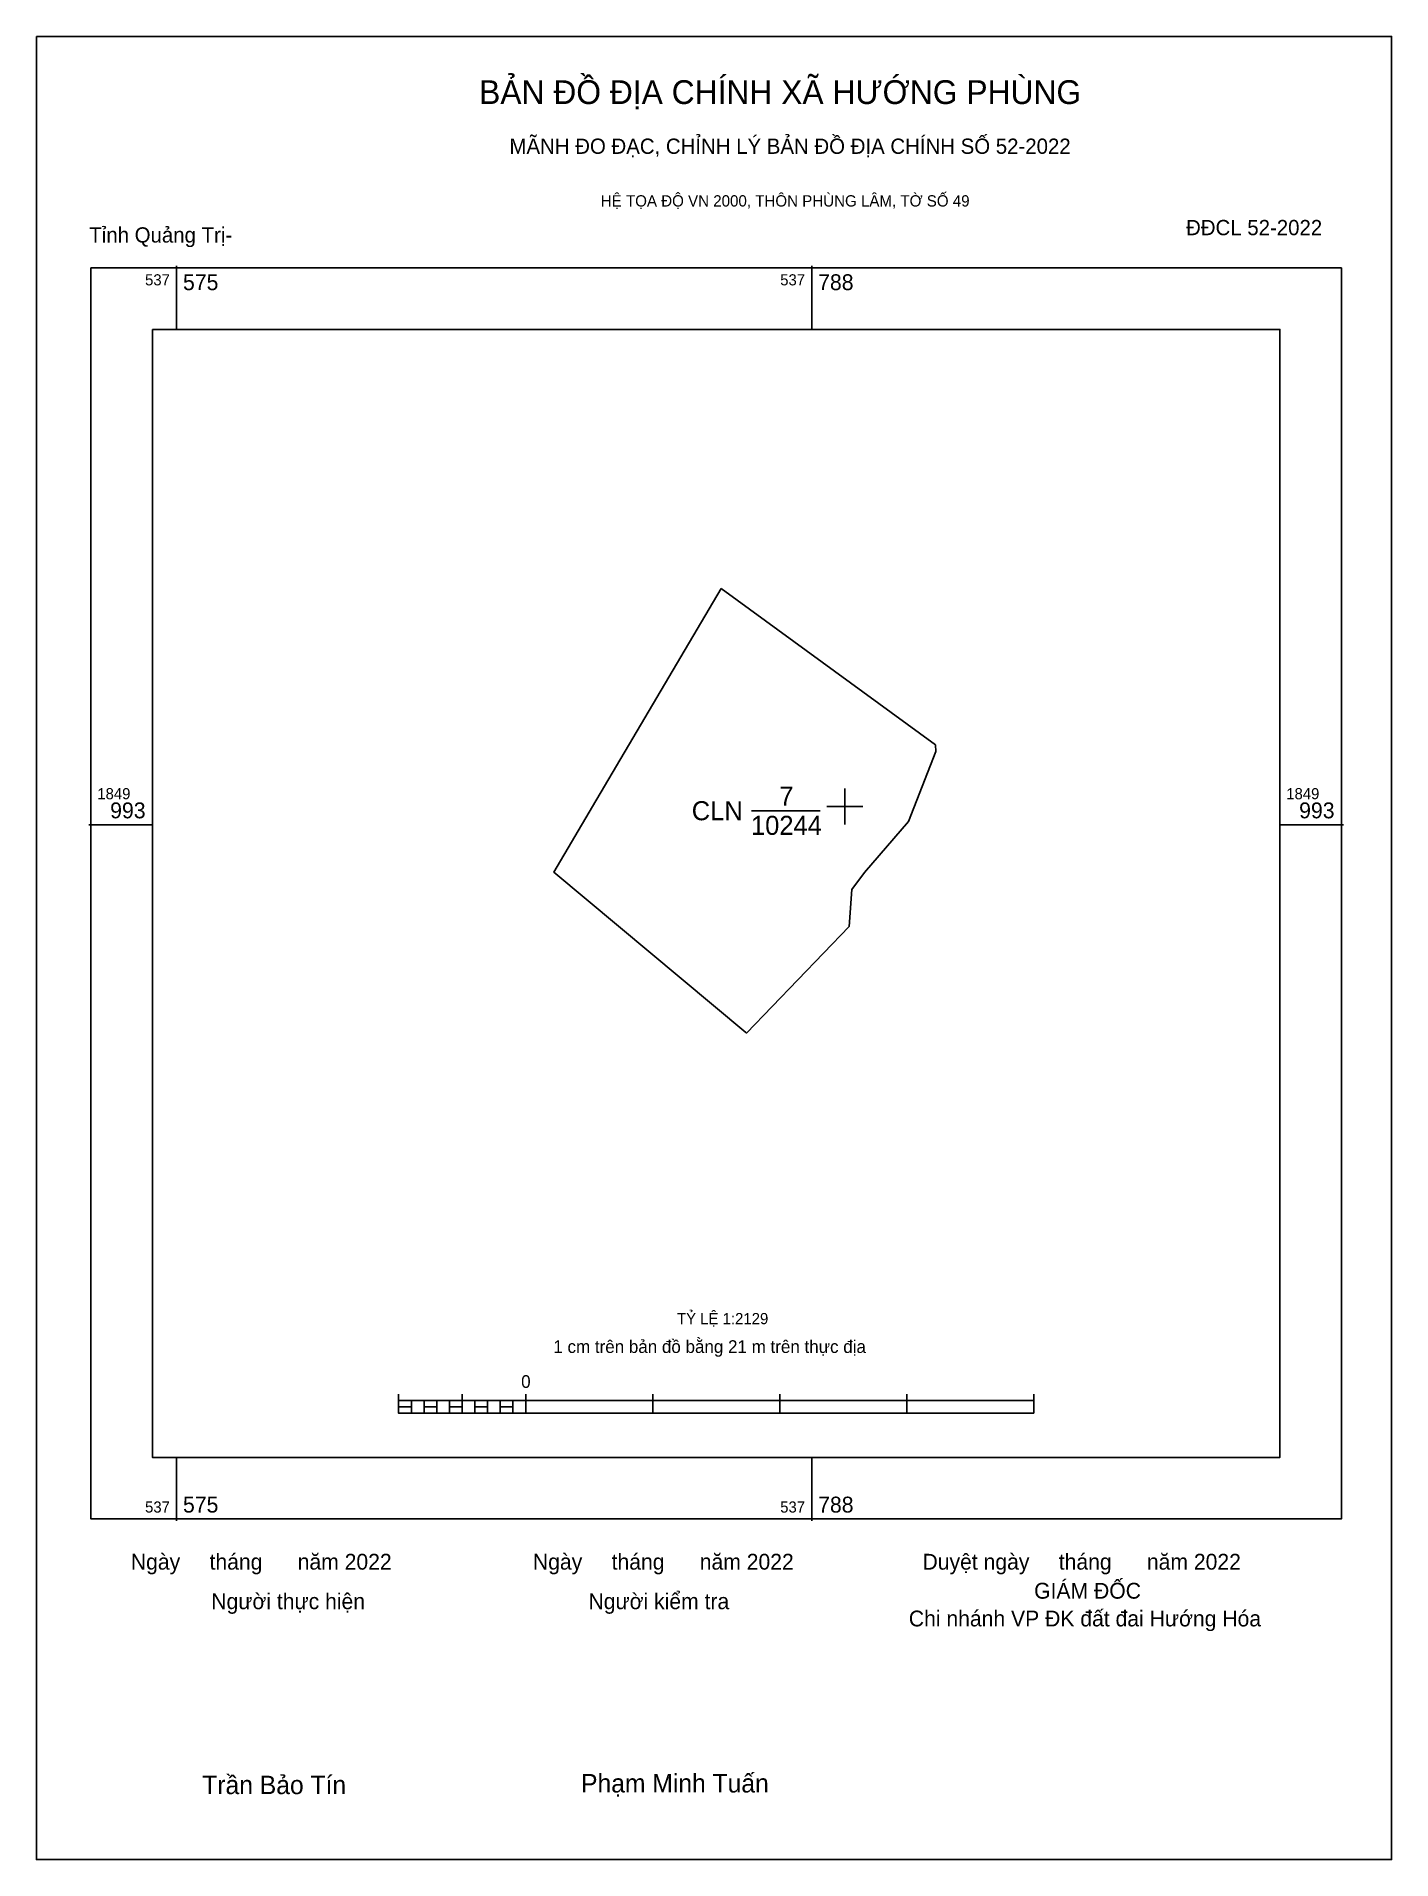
# Model space of a CAD drawing. Extents: x 537529 to 537983, y 1849647 to 1850258.
import ezdxf

# ---------------------------------------------------------------- set-up
doc = ezdxf.new("R2010")
doc.units = 0
for name, color, linetype in [('Level 10', 7, 'Continuous'), ('Level 13', 7, 'Continuous'), ('Level 15', 7, 'Continuous'), ('Level 27', 7, 'Continuous'), ('Level 6', 7, 'Continuous'), ('Level 62', 7, 'Continuous'), ('Level 63', 7, 'Continuous'), ('Level 9', 7, 'Continuous')]:
    doc.layers.add(name, color=color, linetype=linetype)

msp = doc.modelspace()

# ---------------------------------------------------------------- linework, layer by layer
at = {"layer": 'Level 10'}
msp.add_lwpolyline([(537758.55, 1850073.12), (537830.43, 1850020.64), (537830.48, 1850018.47), (537821.38, 1849994.95), (537806.66, 1849977.88), (537802.32, 1849972.21), (537801.44, 1849959.76), (537767.01, 1849924.03), (537766.8, 1849924.21), (537702.46, 1849977.97), (537715.44, 1850000)], close=True, dxfattribs=at)
at = {"layer": 'Level 15'}
msp.add_lwpolyline([(537528.93, 1850258.12), (537983.35, 1850258.12), (537983.35, 1849647.03), (537528.93, 1849647.03)], close=True, dxfattribs=at)
at = {"layer": 'Level 27'}
for p, q in [((537830.43, 1850020.64), (537830.43, 1850020.66)), ((537715.44, 1850000), (537715.42, 1850000)), ((537702.46, 1849977.97), (537702.45, 1849977.95)), ((537766.8, 1849924.21), (537766.79, 1849924.19))]:
    msp.add_line(p, q, dxfattribs=at)
at = {"layer": 'Level 62'}
msp.add_lwpolyline([(537567.85, 1850159.9), (537945.92, 1850159.9), (537945.92, 1849781.83), (537567.85, 1849781.83)], close=True, dxfattribs=at)
at = {"layer": 'Level 63'}
for p, q in [((537575.94, 1850181.2), (537575.94, 1850159.9)), ((537788.93, 1850181.2), (537788.93, 1850159.9)), ((537768.69, 1849998.58), (537791.69, 1849998.58)), ((537546.55, 1849993.91), (537567.85, 1849993.91)), ((537945.92, 1849993.91), (537967.22, 1849993.91)), ((537650.39, 1849802.99), (537650.39, 1849796.6)), ((537650.39, 1849800.86), (537863.38, 1849800.86)), ((537654.65, 1849800.86), (537654.65, 1849796.6)), ((537658.91, 1849800.86), (537658.91, 1849796.6)), ((537663.17, 1849800.86), (537663.17, 1849796.6)), ((537667.43, 1849800.86), (537667.43, 1849796.6)), ((537671.69, 1849802.99), (537671.69, 1849796.6)), ((537671.69, 1849800.86), (537671.69, 1849796.6)), ((537675.95, 1849800.86), (537675.95, 1849796.6)), ((537680.21, 1849800.86), (537680.21, 1849796.6)), ((537684.47, 1849800.86), (537684.47, 1849796.6)), ((537688.73, 1849800.86), (537688.73, 1849796.6)), ((537692.99, 1849802.99), (537692.99, 1849796.6)), ((537692.99, 1849800.86), (537692.99, 1849796.6)), ((537735.59, 1849802.99), (537735.59, 1849796.6)), ((537778.19, 1849802.99), (537778.19, 1849796.6)), ((537820.78, 1849802.99), (537820.78, 1849796.6)), ((537863.38, 1849802.99), (537863.38, 1849796.6)), ((537650.39, 1849796.6), (537863.38, 1849796.6)), ((537575.94, 1849781.83), (537575.94, 1849760.53)), ((537788.93, 1849781.83), (537788.93, 1849760.53))]:
    msp.add_line(p, q, dxfattribs=at)
for points in [[(537547.22, 1850180.54), (537966.56, 1850180.54), (537966.56, 1849761.2), (537547.22, 1849761.2)], [(537650.39, 1849798.73), (537654.65, 1849798.73), (537654.65, 1849796.6), (537650.39, 1849796.6)], [(537650.39, 1849798.73), (537654.65, 1849798.73), (537654.65, 1849796.6), (537650.39, 1849796.6)], [(537658.91, 1849798.73), (537663.17, 1849798.73), (537663.17, 1849796.6), (537658.91, 1849796.6)], [(537667.43, 1849798.73), (537671.69, 1849798.73), (537671.69, 1849796.6), (537667.43, 1849796.6)], [(537675.95, 1849798.73), (537680.21, 1849798.73), (537680.21, 1849796.6), (537675.95, 1849796.6)], [(537684.47, 1849798.73), (537688.73, 1849798.73), (537688.73, 1849796.6), (537684.47, 1849796.6)]]:
    msp.add_lwpolyline(points, close=True, dxfattribs=at)
for points in [[(537800, 1849994), (537800, 1850006)], [(537794, 1850000), (537806, 1850000)]]:
    msp.add_lwpolyline(points, dxfattribs=at)

# ---------------------------------------------------------------- texts
at = {"layer": 'Level 13'}
for s, p in [('CLN', (537748.68, 1849995.39)), ('7', (537778.04, 1850000.28)), ('10244', (537768.55, 1849990.49))]:
    msp.add_text(s, height=6.39, dxfattribs=at).set_placement(p)
at = {"layer": 'Level 6'}
msp.add_text('TỶ LỆ 1:2129', height=3.7441, dxfattribs=at).set_placement((537743.73, 1849826.48))
at = {"layer": 'Level 63'}
for s, height, p in [('BẢN ĐỒ ĐỊA CHÍNH XÃ HƯỚNG PHÙNG', 7.9735, (537677.38, 1850235.47)), ('MÃNH ĐO ĐẠC, CHỈNH LÝ BẢN ĐỒ ĐỊA CHÍNH SỐ 52-2022', 5.1163, (537687.56, 1850218.77)), ('HỆ TỌA ĐỘ VN 2000, THÔN PHÙNG LÂM, TỜ SỐ 49', 3.7874, (537718.18, 1850201.11)), ('537', 3.727, (537565.36, 1850174.68)), ('575', 5.325, (537578.07, 1850173.08)), ('537', 3.727, (537778.35, 1850174.68)), ('788', 5.325, (537791.06, 1850173.08)), ('1849', 3.727, (537549.35, 1850002.43)), ('993', 5.325, (537553.65, 1849996.04)), ('1849', 3.727, (537948.05, 1850002.43)), ('993', 5.325, (537952.36, 1849996.04)), ('1 cm trên bản đồ bằng 21 m trên thực địa', 4.2597, (537702.27, 1849816.83)), ('0', 4.26, (537691.48, 1849805.12)), ('788', 5.325, (537791.06, 1849763.33)), ('537', 3.727, (537565.36, 1849763.33)), ('575', 5.325, (537578.07, 1849763.33)), ('537', 3.727, (537778.35, 1849763.33)), ('Ngày     tháng      năm 2022', 5.2998, (537560.59, 1849744.2)), ('Ngày     tháng      năm 2022', 5.2998, (537695.42, 1849744.2)), ('Duyệt ngày     tháng      năm 2022', 5.2998, (537826.06, 1849744.2)), ('GIÁM ĐỐC', 5.3, (537863.49, 1849734.47)), ('Người thực hiện', 5.2998, (537587.56, 1849730.95)), ('Người kiểm tra', 5.2998, (537714.05, 1849730.95)), ('Chi nhánh VP ĐK đất đai Hướng Hóa', 5.2998, (537821.47, 1849725.17)), ('Trần Bảo Tín', 6.1816, (537584.54, 1849668.95)), ('Phạm Minh Tuấn', 6.1816, (537711.57, 1849669.5))]:
    msp.add_text(s, height=height, dxfattribs=at).set_placement(p)
at = {"layer": 'Level 9'}
for s, p in [('ĐĐCL 52-2022', (537914.45, 1850191.5)), ('Tỉnh Quảng Trị-', (537546.66, 1850189.03))]:
    msp.add_text(s, height=5.1163, dxfattribs=at).set_placement(p)

doc.saveas('drawing.dxf')
